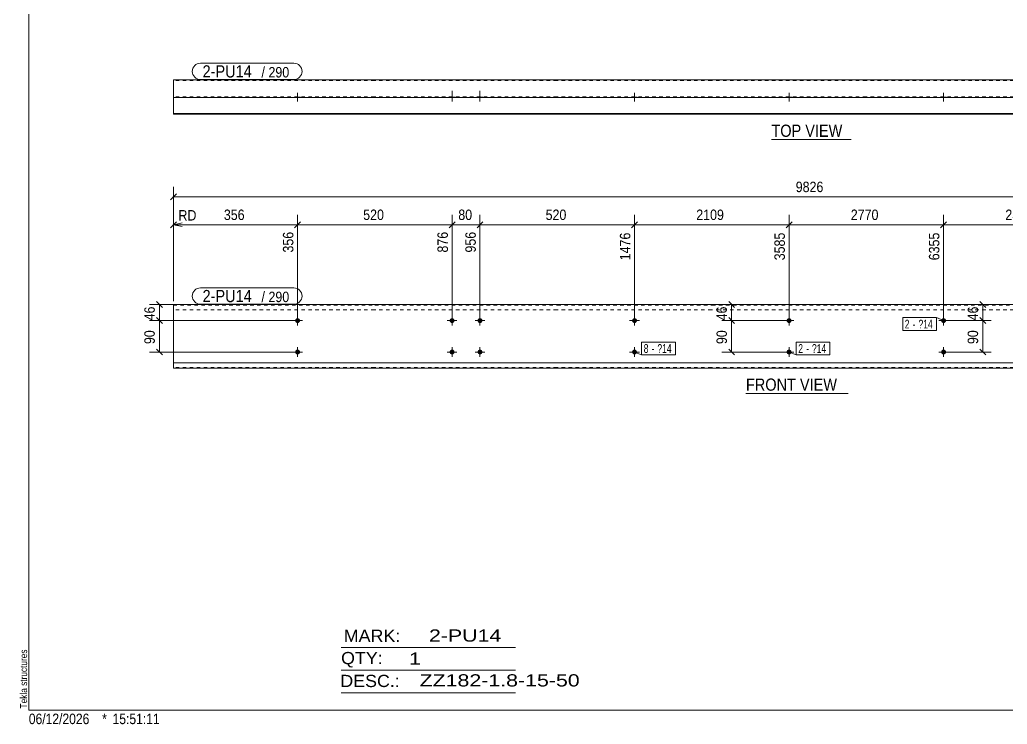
# Model space of a CAD drawing. Header units: millimetres. Extents: x 2 to 579, y 1 to 405.
# Drawn here: x 2.4 to 285.5, y 1 to 203 of the extents above; entities that cross this region are included whole.
import ezdxf

# ---------------------------------------------------------------- set-up
doc = ezdxf.new("R2010")
doc.units = ezdxf.units.MM
doc.linetypes.add('XKITLINE00', pattern=[0])
doc.linetypes.add('XKITLINE01', pattern=[4, 1, -1, 1, -1])
for name, color, linetype, lineweight in [('Bolt', 3, 'Continuous', 0), ('BoltMark', 7, 'Continuous', 0), ('Dimensions', 7, 'Continuous', 0), ('DrawingSheet', 5, 'Continuous', 0), ('OtherObjectType', 7, 'Continuous', 0), ('Part', 2, 'Continuous', 0), ('PartMark', 7, 'Continuous', 0)]:
    doc.layers.add(name, color=color, linetype=linetype, lineweight=lineweight)
doc.styles.add('ARIAL', font='ARIAL.TTF')
doc.styles.add('ARIAL_NARROW', font='ARIALN.TTF')

# ---------------------------------------------------------------- blocks, each defined once
blk = doc.blocks.new('*A1')
at = {"layer": 'Bolt'}
for points in [[(223.61, 116.67), (223.61, 116.63), (223.6, 116.6), (223.6, 116.56), (223.59, 116.53), (223.58, 116.5), (223.57, 116.46), (223.56, 116.43), (223.54, 116.4), (223.53, 116.37), (223.51, 116.34), (223.49, 116.31), (223.47, 116.28), (223.45, 116.26), (223.43, 116.23), (223.4, 116.2), (223.38, 116.18), (223.35, 116.16), (223.33, 116.14), (223.3, 116.12), (223.27, 116.1), (223.24, 116.08), (223.21, 116.07), (223.18, 116.05), (223.14, 116.04), (223.11, 116.03), (223.08, 116.02), (223.05, 116.01), (223.01, 116.01), (222.98, 116), (222.94, 116), (222.91, 116), (222.87, 116), (222.84, 116), (222.81, 116.01), (222.77, 116.01), (222.74, 116.02), (222.71, 116.03), (222.67, 116.04), (222.64, 116.05), (222.61, 116.07), (222.58, 116.08), (222.55, 116.1), (222.52, 116.12), (222.49, 116.14), (222.47, 116.16), (222.44, 116.18), (222.41, 116.2), (222.39, 116.23), (222.37, 116.26), (222.35, 116.28), (222.33, 116.31), (222.31, 116.34), (222.29, 116.37), (222.28, 116.4), (222.26, 116.43), (222.25, 116.46), (222.24, 116.5), (222.23, 116.53), (222.22, 116.56), (222.22, 116.6), (222.21, 116.63), (222.21, 116.67), (222.21, 116.7), (222.21, 116.73), (222.21, 116.77), (222.22, 116.8), (222.22, 116.84), (222.23, 116.87), (222.24, 116.9), (222.25, 116.94), (222.26, 116.97), (222.28, 117), (222.29, 117.03), (222.31, 117.06), (222.33, 117.09), (222.35, 117.12), (222.37, 117.14), (222.39, 117.17), (222.41, 117.19), (222.44, 117.22), (222.47, 117.24), (222.49, 117.26), (222.52, 117.28), (222.55, 117.3), (222.58, 117.32), (222.61, 117.33), (222.64, 117.35), (222.67, 117.36), (222.71, 117.37), (222.74, 117.38), (222.77, 117.39), (222.81, 117.39), (222.84, 117.4), (222.87, 117.4), (222.91, 117.4), (222.94, 117.4), (222.98, 117.4), (223.01, 117.39), (223.05, 117.39), (223.08, 117.38), (223.11, 117.37), (223.14, 117.36), (223.18, 117.35), (223.21, 117.33), (223.24, 117.32), (223.27, 117.3), (223.3, 117.28), (223.33, 117.26), (223.35, 117.24), (223.38, 117.22), (223.4, 117.19), (223.43, 117.17), (223.45, 117.14), (223.47, 117.12), (223.49, 117.09), (223.51, 117.06), (223.53, 117.03), (223.54, 117), (223.56, 116.97), (223.57, 116.94), (223.58, 116.9), (223.59, 116.87), (223.6, 116.84), (223.6, 116.8), (223.61, 116.77), (223.61, 116.73), (223.61, 116.7)], [(223.61, 107.67), (223.61, 107.63), (223.6, 107.6), (223.6, 107.56), (223.59, 107.53), (223.58, 107.5), (223.57, 107.46), (223.56, 107.43), (223.54, 107.4), (223.53, 107.37), (223.51, 107.34), (223.49, 107.31), (223.47, 107.28), (223.45, 107.26), (223.43, 107.23), (223.4, 107.2), (223.38, 107.18), (223.35, 107.16), (223.33, 107.14), (223.3, 107.12), (223.27, 107.1), (223.24, 107.08), (223.21, 107.07), (223.18, 107.05), (223.14, 107.04), (223.11, 107.03), (223.08, 107.02), (223.05, 107.01), (223.01, 107.01), (222.98, 107), (222.94, 107), (222.91, 107), (222.87, 107), (222.84, 107), (222.81, 107.01), (222.77, 107.01), (222.74, 107.02), (222.71, 107.03), (222.67, 107.04), (222.64, 107.05), (222.61, 107.07), (222.58, 107.08), (222.55, 107.1), (222.52, 107.12), (222.49, 107.14), (222.47, 107.16), (222.44, 107.18), (222.41, 107.2), (222.39, 107.23), (222.37, 107.26), (222.35, 107.28), (222.33, 107.31), (222.31, 107.34), (222.29, 107.37), (222.28, 107.4), (222.26, 107.43), (222.25, 107.46), (222.24, 107.5), (222.23, 107.53), (222.22, 107.56), (222.22, 107.6), (222.21, 107.63), (222.21, 107.67), (222.21, 107.7), (222.21, 107.73), (222.21, 107.77), (222.22, 107.8), (222.22, 107.84), (222.23, 107.87), (222.24, 107.9), (222.25, 107.94), (222.26, 107.97), (222.28, 108), (222.29, 108.03), (222.31, 108.06), (222.33, 108.09), (222.35, 108.12), (222.37, 108.14), (222.39, 108.17), (222.41, 108.19), (222.44, 108.22), (222.47, 108.24), (222.49, 108.26), (222.52, 108.28), (222.55, 108.3), (222.58, 108.32), (222.61, 108.33), (222.64, 108.35), (222.67, 108.36), (222.71, 108.37), (222.74, 108.38), (222.77, 108.39), (222.81, 108.39), (222.84, 108.4), (222.87, 108.4), (222.91, 108.4), (222.94, 108.4), (222.98, 108.4), (223.01, 108.39), (223.05, 108.39), (223.08, 108.38), (223.11, 108.37), (223.14, 108.36), (223.18, 108.35), (223.21, 108.33), (223.24, 108.32), (223.27, 108.3), (223.3, 108.28), (223.33, 108.26), (223.35, 108.24), (223.38, 108.22), (223.4, 108.19), (223.43, 108.17), (223.45, 108.14), (223.47, 108.12), (223.49, 108.09), (223.51, 108.06), (223.53, 108.03), (223.54, 108), (223.56, 107.97), (223.57, 107.94), (223.58, 107.9), (223.59, 107.87), (223.6, 107.84), (223.6, 107.8), (223.61, 107.77), (223.61, 107.73), (223.61, 107.7)]]:
    blk.add_hatch(color=3, dxfattribs=at).paths.add_polyline_path(points, flags=17)
at = {"layer": 'Bolt', "color": 3, "linetype": 'XKITLINE00', "lineweight": 0}
for p, q in [((221.51, 116.7), (224.31, 116.7)), ((222.91, 118.1), (222.91, 115.3)), ((221.51, 107.7), (224.31, 107.7)), ((222.91, 109.1), (222.91, 106.3))]:
    blk.add_line(p, q, dxfattribs=at)
blk = doc.blocks.new('*A2')
at = {"layer": 'Bolt'}
for points in [[(267.9, 116.67), (267.9, 116.63), (267.9, 116.6), (267.89, 116.56), (267.88, 116.53), (267.87, 116.5), (267.86, 116.46), (267.85, 116.43), (267.84, 116.4), (267.82, 116.37), (267.8, 116.34), (267.79, 116.31), (267.77, 116.28), (267.74, 116.26), (267.72, 116.23), (267.7, 116.2), (267.67, 116.18), (267.65, 116.16), (267.62, 116.14), (267.59, 116.12), (267.56, 116.1), (267.53, 116.08), (267.5, 116.07), (267.47, 116.05), (267.44, 116.04), (267.41, 116.03), (267.37, 116.02), (267.34, 116.01), (267.31, 116.01), (267.27, 116), (267.24, 116), (267.2, 116), (267.17, 116), (267.13, 116), (267.1, 116.01), (267.07, 116.01), (267.03, 116.02), (267, 116.03), (266.97, 116.04), (266.94, 116.05), (266.9, 116.07), (266.87, 116.08), (266.84, 116.1), (266.81, 116.12), (266.79, 116.14), (266.76, 116.16), (266.73, 116.18), (266.71, 116.2), (266.68, 116.23), (266.66, 116.26), (266.64, 116.28), (266.62, 116.31), (266.6, 116.34), (266.59, 116.37), (266.57, 116.4), (266.56, 116.43), (266.54, 116.46), (266.53, 116.5), (266.52, 116.53), (266.52, 116.56), (266.51, 116.6), (266.51, 116.63), (266.5, 116.67), (266.5, 116.7), (266.5, 116.73), (266.51, 116.77), (266.51, 116.8), (266.52, 116.84), (266.52, 116.87), (266.53, 116.9), (266.54, 116.94), (266.56, 116.97), (266.57, 117), (266.59, 117.03), (266.6, 117.06), (266.62, 117.09), (266.64, 117.12), (266.66, 117.14), (266.68, 117.17), (266.71, 117.19), (266.73, 117.22), (266.76, 117.24), (266.79, 117.26), (266.81, 117.28), (266.84, 117.3), (266.87, 117.32), (266.9, 117.33), (266.94, 117.35), (266.97, 117.36), (267, 117.37), (267.03, 117.38), (267.07, 117.39), (267.1, 117.39), (267.13, 117.4), (267.17, 117.4), (267.2, 117.4), (267.24, 117.4), (267.27, 117.4), (267.31, 117.39), (267.34, 117.39), (267.37, 117.38), (267.41, 117.37), (267.44, 117.36), (267.47, 117.35), (267.5, 117.33), (267.53, 117.32), (267.56, 117.3), (267.59, 117.28), (267.62, 117.26), (267.65, 117.24), (267.67, 117.22), (267.7, 117.19), (267.72, 117.17), (267.74, 117.14), (267.77, 117.12), (267.79, 117.09), (267.8, 117.06), (267.82, 117.03), (267.84, 117), (267.85, 116.97), (267.86, 116.94), (267.87, 116.9), (267.88, 116.87), (267.89, 116.84), (267.9, 116.8), (267.9, 116.77), (267.9, 116.73), (267.9, 116.7)], [(267.9, 107.67), (267.9, 107.63), (267.9, 107.6), (267.89, 107.56), (267.88, 107.53), (267.87, 107.5), (267.86, 107.46), (267.85, 107.43), (267.84, 107.4), (267.82, 107.37), (267.8, 107.34), (267.79, 107.31), (267.77, 107.28), (267.74, 107.26), (267.72, 107.23), (267.7, 107.2), (267.67, 107.18), (267.65, 107.16), (267.62, 107.14), (267.59, 107.12), (267.56, 107.1), (267.53, 107.08), (267.5, 107.07), (267.47, 107.05), (267.44, 107.04), (267.41, 107.03), (267.37, 107.02), (267.34, 107.01), (267.31, 107.01), (267.27, 107), (267.24, 107), (267.2, 107), (267.17, 107), (267.13, 107), (267.1, 107.01), (267.07, 107.01), (267.03, 107.02), (267, 107.03), (266.97, 107.04), (266.94, 107.05), (266.9, 107.07), (266.87, 107.08), (266.84, 107.1), (266.81, 107.12), (266.79, 107.14), (266.76, 107.16), (266.73, 107.18), (266.71, 107.2), (266.68, 107.23), (266.66, 107.26), (266.64, 107.28), (266.62, 107.31), (266.6, 107.34), (266.59, 107.37), (266.57, 107.4), (266.56, 107.43), (266.54, 107.46), (266.53, 107.5), (266.52, 107.53), (266.52, 107.56), (266.51, 107.6), (266.51, 107.63), (266.5, 107.67), (266.5, 107.7), (266.5, 107.73), (266.51, 107.77), (266.51, 107.8), (266.52, 107.84), (266.52, 107.87), (266.53, 107.9), (266.54, 107.94), (266.56, 107.97), (266.57, 108), (266.59, 108.03), (266.6, 108.06), (266.62, 108.09), (266.64, 108.12), (266.66, 108.14), (266.68, 108.17), (266.71, 108.19), (266.73, 108.22), (266.76, 108.24), (266.79, 108.26), (266.81, 108.28), (266.84, 108.3), (266.87, 108.32), (266.9, 108.33), (266.94, 108.35), (266.97, 108.36), (267, 108.37), (267.03, 108.38), (267.07, 108.39), (267.1, 108.39), (267.13, 108.4), (267.17, 108.4), (267.2, 108.4), (267.24, 108.4), (267.27, 108.4), (267.31, 108.39), (267.34, 108.39), (267.37, 108.38), (267.41, 108.37), (267.44, 108.36), (267.47, 108.35), (267.5, 108.33), (267.53, 108.32), (267.56, 108.3), (267.59, 108.28), (267.62, 108.26), (267.65, 108.24), (267.67, 108.22), (267.7, 108.19), (267.72, 108.17), (267.74, 108.14), (267.77, 108.12), (267.79, 108.09), (267.8, 108.06), (267.82, 108.03), (267.84, 108), (267.85, 107.97), (267.86, 107.94), (267.87, 107.9), (267.88, 107.87), (267.89, 107.84), (267.9, 107.8), (267.9, 107.77), (267.9, 107.73), (267.9, 107.7)]]:
    blk.add_hatch(color=3, dxfattribs=at).paths.add_polyline_path(points, flags=17)
at = {"layer": 'Bolt', "color": 3, "linetype": 'XKITLINE00', "lineweight": 0}
for p, q in [((265.8, 116.7), (268.6, 116.7)), ((267.2, 118.1), (267.2, 115.3)), ((265.8, 107.7), (268.6, 107.7)), ((267.2, 109.1), (267.2, 106.3))]:
    blk.add_line(p, q, dxfattribs=at)
blk = doc.blocks.new('*A3')
at = {"layer": 'Bolt'}
for points in [[(127.02, 116.67), (127.02, 116.63), (127.01, 116.6), (127.01, 116.56), (127, 116.53), (126.99, 116.5), (126.98, 116.46), (126.97, 116.43), (126.95, 116.4), (126.94, 116.37), (126.92, 116.34), (126.9, 116.31), (126.88, 116.28), (126.86, 116.26), (126.84, 116.23), (126.82, 116.2), (126.79, 116.18), (126.77, 116.16), (126.74, 116.14), (126.71, 116.12), (126.68, 116.1), (126.65, 116.08), (126.62, 116.07), (126.59, 116.05), (126.56, 116.04), (126.52, 116.03), (126.49, 116.02), (126.46, 116.01), (126.42, 116.01), (126.39, 116), (126.36, 116), (126.32, 116), (126.29, 116), (126.25, 116), (126.22, 116.01), (126.18, 116.01), (126.15, 116.02), (126.12, 116.03), (126.09, 116.04), (126.05, 116.05), (126.02, 116.07), (125.99, 116.08), (125.96, 116.1), (125.93, 116.12), (125.9, 116.14), (125.88, 116.16), (125.85, 116.18), (125.83, 116.2), (125.8, 116.23), (125.78, 116.26), (125.76, 116.28), (125.74, 116.31), (125.72, 116.34), (125.7, 116.37), (125.69, 116.4), (125.67, 116.43), (125.66, 116.46), (125.65, 116.5), (125.64, 116.53), (125.63, 116.56), (125.63, 116.6), (125.62, 116.63), (125.62, 116.67), (125.62, 116.7), (125.62, 116.73), (125.62, 116.77), (125.63, 116.8), (125.63, 116.84), (125.64, 116.87), (125.65, 116.9), (125.66, 116.94), (125.67, 116.97), (125.69, 117), (125.7, 117.03), (125.72, 117.06), (125.74, 117.09), (125.76, 117.12), (125.78, 117.14), (125.8, 117.17), (125.83, 117.19), (125.85, 117.22), (125.88, 117.24), (125.9, 117.26), (125.93, 117.28), (125.96, 117.3), (125.99, 117.32), (126.02, 117.33), (126.05, 117.35), (126.09, 117.36), (126.12, 117.37), (126.15, 117.38), (126.18, 117.39), (126.22, 117.39), (126.25, 117.4), (126.29, 117.4), (126.32, 117.4), (126.36, 117.4), (126.39, 117.4), (126.42, 117.39), (126.46, 117.39), (126.49, 117.38), (126.52, 117.37), (126.56, 117.36), (126.59, 117.35), (126.62, 117.33), (126.65, 117.32), (126.68, 117.3), (126.71, 117.28), (126.74, 117.26), (126.77, 117.24), (126.79, 117.22), (126.82, 117.19), (126.84, 117.17), (126.86, 117.14), (126.88, 117.12), (126.9, 117.09), (126.92, 117.06), (126.94, 117.03), (126.95, 117), (126.97, 116.97), (126.98, 116.94), (126.99, 116.9), (127, 116.87), (127.01, 116.84), (127.01, 116.8), (127.02, 116.77), (127.02, 116.73), (127.02, 116.7)], [(135.02, 116.67), (135.02, 116.63), (135.01, 116.6), (135.01, 116.56), (135, 116.53), (134.99, 116.5), (134.98, 116.46), (134.97, 116.43), (134.95, 116.4), (134.94, 116.37), (134.92, 116.34), (134.9, 116.31), (134.88, 116.28), (134.86, 116.26), (134.84, 116.23), (134.82, 116.2), (134.79, 116.18), (134.77, 116.16), (134.74, 116.14), (134.71, 116.12), (134.68, 116.1), (134.65, 116.08), (134.62, 116.07), (134.59, 116.05), (134.56, 116.04), (134.52, 116.03), (134.49, 116.02), (134.46, 116.01), (134.42, 116.01), (134.39, 116), (134.36, 116), (134.32, 116), (134.29, 116), (134.25, 116), (134.22, 116.01), (134.18, 116.01), (134.15, 116.02), (134.12, 116.03), (134.09, 116.04), (134.05, 116.05), (134.02, 116.07), (133.99, 116.08), (133.96, 116.1), (133.93, 116.12), (133.9, 116.14), (133.88, 116.16), (133.85, 116.18), (133.83, 116.2), (133.8, 116.23), (133.78, 116.26), (133.76, 116.28), (133.74, 116.31), (133.72, 116.34), (133.7, 116.37), (133.69, 116.4), (133.67, 116.43), (133.66, 116.46), (133.65, 116.5), (133.64, 116.53), (133.63, 116.56), (133.63, 116.6), (133.62, 116.63), (133.62, 116.67), (133.62, 116.7), (133.62, 116.73), (133.62, 116.77), (133.63, 116.8), (133.63, 116.84), (133.64, 116.87), (133.65, 116.9), (133.66, 116.94), (133.67, 116.97), (133.69, 117), (133.7, 117.03), (133.72, 117.06), (133.74, 117.09), (133.76, 117.12), (133.78, 117.14), (133.8, 117.17), (133.83, 117.19), (133.85, 117.22), (133.88, 117.24), (133.9, 117.26), (133.93, 117.28), (133.96, 117.3), (133.99, 117.32), (134.02, 117.33), (134.05, 117.35), (134.09, 117.36), (134.12, 117.37), (134.15, 117.38), (134.18, 117.39), (134.22, 117.39), (134.25, 117.4), (134.29, 117.4), (134.32, 117.4), (134.36, 117.4), (134.39, 117.4), (134.42, 117.39), (134.46, 117.39), (134.49, 117.38), (134.52, 117.37), (134.56, 117.36), (134.59, 117.35), (134.62, 117.33), (134.65, 117.32), (134.68, 117.3), (134.71, 117.28), (134.74, 117.26), (134.77, 117.24), (134.79, 117.22), (134.82, 117.19), (134.84, 117.17), (134.86, 117.14), (134.88, 117.12), (134.9, 117.09), (134.92, 117.06), (134.94, 117.03), (134.95, 117), (134.97, 116.97), (134.98, 116.94), (134.99, 116.9), (135, 116.87), (135.01, 116.84), (135.01, 116.8), (135.02, 116.77), (135.02, 116.73), (135.02, 116.7)], [(127.02, 107.67), (127.02, 107.63), (127.01, 107.6), (127.01, 107.56), (127, 107.53), (126.99, 107.5), (126.98, 107.46), (126.97, 107.43), (126.95, 107.4), (126.94, 107.37), (126.92, 107.34), (126.9, 107.31), (126.88, 107.28), (126.86, 107.26), (126.84, 107.23), (126.82, 107.2), (126.79, 107.18), (126.77, 107.16), (126.74, 107.14), (126.71, 107.12), (126.68, 107.1), (126.65, 107.08), (126.62, 107.07), (126.59, 107.05), (126.56, 107.04), (126.52, 107.03), (126.49, 107.02), (126.46, 107.01), (126.42, 107.01), (126.39, 107), (126.36, 107), (126.32, 107), (126.29, 107), (126.25, 107), (126.22, 107.01), (126.18, 107.01), (126.15, 107.02), (126.12, 107.03), (126.09, 107.04), (126.05, 107.05), (126.02, 107.07), (125.99, 107.08), (125.96, 107.1), (125.93, 107.12), (125.9, 107.14), (125.88, 107.16), (125.85, 107.18), (125.83, 107.2), (125.8, 107.23), (125.78, 107.26), (125.76, 107.28), (125.74, 107.31), (125.72, 107.34), (125.7, 107.37), (125.69, 107.4), (125.67, 107.43), (125.66, 107.46), (125.65, 107.5), (125.64, 107.53), (125.63, 107.56), (125.63, 107.6), (125.62, 107.63), (125.62, 107.67), (125.62, 107.7), (125.62, 107.73), (125.62, 107.77), (125.63, 107.8), (125.63, 107.84), (125.64, 107.87), (125.65, 107.9), (125.66, 107.94), (125.67, 107.97), (125.69, 108), (125.7, 108.03), (125.72, 108.06), (125.74, 108.09), (125.76, 108.12), (125.78, 108.14), (125.8, 108.17), (125.83, 108.19), (125.85, 108.22), (125.88, 108.24), (125.9, 108.26), (125.93, 108.28), (125.96, 108.3), (125.99, 108.32), (126.02, 108.33), (126.05, 108.35), (126.09, 108.36), (126.12, 108.37), (126.15, 108.38), (126.18, 108.39), (126.22, 108.39), (126.25, 108.4), (126.29, 108.4), (126.32, 108.4), (126.36, 108.4), (126.39, 108.4), (126.42, 108.39), (126.46, 108.39), (126.49, 108.38), (126.52, 108.37), (126.56, 108.36), (126.59, 108.35), (126.62, 108.33), (126.65, 108.32), (126.68, 108.3), (126.71, 108.28), (126.74, 108.26), (126.77, 108.24), (126.79, 108.22), (126.82, 108.19), (126.84, 108.17), (126.86, 108.14), (126.88, 108.12), (126.9, 108.09), (126.92, 108.06), (126.94, 108.03), (126.95, 108), (126.97, 107.97), (126.98, 107.94), (126.99, 107.9), (127, 107.87), (127.01, 107.84), (127.01, 107.8), (127.02, 107.77), (127.02, 107.73), (127.02, 107.7)], [(135.02, 107.67), (135.02, 107.63), (135.01, 107.6), (135.01, 107.56), (135, 107.53), (134.99, 107.5), (134.98, 107.46), (134.97, 107.43), (134.95, 107.4), (134.94, 107.37), (134.92, 107.34), (134.9, 107.31), (134.88, 107.28), (134.86, 107.26), (134.84, 107.23), (134.82, 107.2), (134.79, 107.18), (134.77, 107.16), (134.74, 107.14), (134.71, 107.12), (134.68, 107.1), (134.65, 107.08), (134.62, 107.07), (134.59, 107.05), (134.56, 107.04), (134.52, 107.03), (134.49, 107.02), (134.46, 107.01), (134.42, 107.01), (134.39, 107), (134.36, 107), (134.32, 107), (134.29, 107), (134.25, 107), (134.22, 107.01), (134.18, 107.01), (134.15, 107.02), (134.12, 107.03), (134.09, 107.04), (134.05, 107.05), (134.02, 107.07), (133.99, 107.08), (133.96, 107.1), (133.93, 107.12), (133.9, 107.14), (133.88, 107.16), (133.85, 107.18), (133.83, 107.2), (133.8, 107.23), (133.78, 107.26), (133.76, 107.28), (133.74, 107.31), (133.72, 107.34), (133.7, 107.37), (133.69, 107.4), (133.67, 107.43), (133.66, 107.46), (133.65, 107.5), (133.64, 107.53), (133.63, 107.56), (133.63, 107.6), (133.62, 107.63), (133.62, 107.67), (133.62, 107.7), (133.62, 107.73), (133.62, 107.77), (133.63, 107.8), (133.63, 107.84), (133.64, 107.87), (133.65, 107.9), (133.66, 107.94), (133.67, 107.97), (133.69, 108), (133.7, 108.03), (133.72, 108.06), (133.74, 108.09), (133.76, 108.12), (133.78, 108.14), (133.8, 108.17), (133.83, 108.19), (133.85, 108.22), (133.88, 108.24), (133.9, 108.26), (133.93, 108.28), (133.96, 108.3), (133.99, 108.32), (134.02, 108.33), (134.05, 108.35), (134.09, 108.36), (134.12, 108.37), (134.15, 108.38), (134.18, 108.39), (134.22, 108.39), (134.25, 108.4), (134.29, 108.4), (134.32, 108.4), (134.36, 108.4), (134.39, 108.4), (134.42, 108.39), (134.46, 108.39), (134.49, 108.38), (134.52, 108.37), (134.56, 108.36), (134.59, 108.35), (134.62, 108.33), (134.65, 108.32), (134.68, 108.3), (134.71, 108.28), (134.74, 108.26), (134.77, 108.24), (134.79, 108.22), (134.82, 108.19), (134.84, 108.17), (134.86, 108.14), (134.88, 108.12), (134.9, 108.09), (134.92, 108.06), (134.94, 108.03), (134.95, 108), (134.97, 107.97), (134.98, 107.94), (134.99, 107.9), (135, 107.87), (135.01, 107.84), (135.01, 107.8), (135.02, 107.77), (135.02, 107.73), (135.02, 107.7)]]:
    blk.add_hatch(color=3, dxfattribs=at).paths.add_polyline_path(points, flags=17)
at = {"layer": 'Bolt', "color": 3, "linetype": 'XKITLINE00', "lineweight": 0}
for p, q in [((124.92, 116.7), (127.72, 116.7)), ((126.32, 118.1), (126.32, 115.3)), ((132.92, 116.7), (135.72, 116.7)), ((134.32, 118.1), (134.32, 115.3)), ((124.92, 107.7), (127.72, 107.7)), ((126.32, 109.1), (126.32, 106.3)), ((132.92, 107.7), (135.72, 107.7)), ((134.32, 109.1), (134.32, 106.3))]:
    blk.add_line(p, q, dxfattribs=at)
blk = doc.blocks.new('*A5')
at = {"layer": 'Bolt'}
for points in [[(82.73, 116.67), (82.72, 116.63), (82.72, 116.6), (82.71, 116.56), (82.71, 116.53), (82.7, 116.5), (82.69, 116.46), (82.67, 116.43), (82.66, 116.4), (82.64, 116.37), (82.63, 116.34), (82.61, 116.31), (82.59, 116.28), (82.57, 116.26), (82.55, 116.23), (82.52, 116.2), (82.5, 116.18), (82.47, 116.16), (82.44, 116.14), (82.42, 116.12), (82.39, 116.1), (82.36, 116.08), (82.33, 116.07), (82.3, 116.05), (82.26, 116.04), (82.23, 116.03), (82.2, 116.02), (82.16, 116.01), (82.13, 116.01), (82.1, 116), (82.06, 116), (82.03, 116), (81.99, 116), (81.96, 116), (81.92, 116.01), (81.89, 116.01), (81.86, 116.02), (81.82, 116.03), (81.79, 116.04), (81.76, 116.05), (81.73, 116.07), (81.7, 116.08), (81.67, 116.1), (81.64, 116.12), (81.61, 116.14), (81.58, 116.16), (81.56, 116.18), (81.53, 116.2), (81.51, 116.23), (81.49, 116.26), (81.47, 116.28), (81.45, 116.31), (81.43, 116.34), (81.41, 116.37), (81.39, 116.4), (81.38, 116.43), (81.37, 116.46), (81.36, 116.5), (81.35, 116.53), (81.34, 116.56), (81.33, 116.6), (81.33, 116.63), (81.33, 116.67), (81.33, 116.7), (81.33, 116.73), (81.33, 116.77), (81.33, 116.8), (81.34, 116.84), (81.35, 116.87), (81.36, 116.9), (81.37, 116.94), (81.38, 116.97), (81.39, 117), (81.41, 117.03), (81.43, 117.06), (81.45, 117.09), (81.47, 117.12), (81.49, 117.14), (81.51, 117.17), (81.53, 117.19), (81.56, 117.22), (81.58, 117.24), (81.61, 117.26), (81.64, 117.28), (81.67, 117.3), (81.7, 117.32), (81.73, 117.33), (81.76, 117.35), (81.79, 117.36), (81.82, 117.37), (81.86, 117.38), (81.89, 117.39), (81.92, 117.39), (81.96, 117.4), (81.99, 117.4), (82.03, 117.4), (82.06, 117.4), (82.1, 117.4), (82.13, 117.39), (82.16, 117.39), (82.2, 117.38), (82.23, 117.37), (82.26, 117.36), (82.3, 117.35), (82.33, 117.33), (82.36, 117.32), (82.39, 117.3), (82.42, 117.28), (82.44, 117.26), (82.47, 117.24), (82.5, 117.22), (82.52, 117.19), (82.55, 117.17), (82.57, 117.14), (82.59, 117.12), (82.61, 117.09), (82.63, 117.06), (82.64, 117.03), (82.66, 117), (82.67, 116.97), (82.69, 116.94), (82.7, 116.9), (82.71, 116.87), (82.71, 116.84), (82.72, 116.8), (82.72, 116.77), (82.73, 116.73), (82.73, 116.7)], [(179.31, 116.67), (179.31, 116.63), (179.31, 116.6), (179.3, 116.56), (179.29, 116.53), (179.29, 116.5), (179.27, 116.46), (179.26, 116.43), (179.25, 116.4), (179.23, 116.37), (179.22, 116.34), (179.2, 116.31), (179.18, 116.28), (179.16, 116.26), (179.13, 116.23), (179.11, 116.2), (179.09, 116.18), (179.06, 116.16), (179.03, 116.14), (179, 116.12), (178.98, 116.1), (178.95, 116.08), (178.91, 116.07), (178.88, 116.05), (178.85, 116.04), (178.82, 116.03), (178.79, 116.02), (178.75, 116.01), (178.72, 116.01), (178.68, 116), (178.65, 116), (178.62, 116), (178.58, 116), (178.55, 116), (178.51, 116.01), (178.48, 116.01), (178.45, 116.02), (178.41, 116.03), (178.38, 116.04), (178.35, 116.05), (178.32, 116.07), (178.29, 116.08), (178.26, 116.1), (178.23, 116.12), (178.2, 116.14), (178.17, 116.16), (178.15, 116.18), (178.12, 116.2), (178.1, 116.23), (178.07, 116.26), (178.05, 116.28), (178.03, 116.31), (178.01, 116.34), (178, 116.37), (177.98, 116.4), (177.97, 116.43), (177.96, 116.46), (177.95, 116.5), (177.94, 116.53), (177.93, 116.56), (177.92, 116.6), (177.92, 116.63), (177.92, 116.67), (177.92, 116.7), (177.92, 116.73), (177.92, 116.77), (177.92, 116.8), (177.93, 116.84), (177.94, 116.87), (177.95, 116.9), (177.96, 116.94), (177.97, 116.97), (177.98, 117), (178, 117.03), (178.01, 117.06), (178.03, 117.09), (178.05, 117.12), (178.07, 117.14), (178.1, 117.17), (178.12, 117.19), (178.15, 117.22), (178.17, 117.24), (178.2, 117.26), (178.23, 117.28), (178.26, 117.3), (178.29, 117.32), (178.32, 117.33), (178.35, 117.35), (178.38, 117.36), (178.41, 117.37), (178.45, 117.38), (178.48, 117.39), (178.51, 117.39), (178.55, 117.4), (178.58, 117.4), (178.62, 117.4), (178.65, 117.4), (178.68, 117.4), (178.72, 117.39), (178.75, 117.39), (178.79, 117.38), (178.82, 117.37), (178.85, 117.36), (178.88, 117.35), (178.91, 117.33), (178.95, 117.32), (178.98, 117.3), (179, 117.28), (179.03, 117.26), (179.06, 117.24), (179.09, 117.22), (179.11, 117.19), (179.13, 117.17), (179.16, 117.14), (179.18, 117.12), (179.2, 117.09), (179.22, 117.06), (179.23, 117.03), (179.25, 117), (179.26, 116.97), (179.27, 116.94), (179.29, 116.9), (179.29, 116.87), (179.3, 116.84), (179.31, 116.8), (179.31, 116.77), (179.31, 116.73), (179.32, 116.7)], [(82.73, 107.67), (82.72, 107.63), (82.72, 107.6), (82.71, 107.56), (82.71, 107.53), (82.7, 107.5), (82.69, 107.46), (82.67, 107.43), (82.66, 107.4), (82.64, 107.37), (82.63, 107.34), (82.61, 107.31), (82.59, 107.28), (82.57, 107.26), (82.55, 107.23), (82.52, 107.2), (82.5, 107.18), (82.47, 107.16), (82.44, 107.14), (82.42, 107.12), (82.39, 107.1), (82.36, 107.08), (82.33, 107.07), (82.3, 107.05), (82.26, 107.04), (82.23, 107.03), (82.2, 107.02), (82.16, 107.01), (82.13, 107.01), (82.1, 107), (82.06, 107), (82.03, 107), (81.99, 107), (81.96, 107), (81.92, 107.01), (81.89, 107.01), (81.86, 107.02), (81.82, 107.03), (81.79, 107.04), (81.76, 107.05), (81.73, 107.07), (81.7, 107.08), (81.67, 107.1), (81.64, 107.12), (81.61, 107.14), (81.58, 107.16), (81.56, 107.18), (81.53, 107.2), (81.51, 107.23), (81.49, 107.26), (81.47, 107.28), (81.45, 107.31), (81.43, 107.34), (81.41, 107.37), (81.39, 107.4), (81.38, 107.43), (81.37, 107.46), (81.36, 107.5), (81.35, 107.53), (81.34, 107.56), (81.33, 107.6), (81.33, 107.63), (81.33, 107.67), (81.33, 107.7), (81.33, 107.73), (81.33, 107.77), (81.33, 107.8), (81.34, 107.84), (81.35, 107.87), (81.36, 107.9), (81.37, 107.94), (81.38, 107.97), (81.39, 108), (81.41, 108.03), (81.43, 108.06), (81.45, 108.09), (81.47, 108.12), (81.49, 108.14), (81.51, 108.17), (81.53, 108.19), (81.56, 108.22), (81.58, 108.24), (81.61, 108.26), (81.64, 108.28), (81.67, 108.3), (81.7, 108.32), (81.73, 108.33), (81.76, 108.35), (81.79, 108.36), (81.82, 108.37), (81.86, 108.38), (81.89, 108.39), (81.92, 108.39), (81.96, 108.4), (81.99, 108.4), (82.03, 108.4), (82.06, 108.4), (82.1, 108.4), (82.13, 108.39), (82.16, 108.39), (82.2, 108.38), (82.23, 108.37), (82.26, 108.36), (82.3, 108.35), (82.33, 108.33), (82.36, 108.32), (82.39, 108.3), (82.42, 108.28), (82.44, 108.26), (82.47, 108.24), (82.5, 108.22), (82.52, 108.19), (82.55, 108.17), (82.57, 108.14), (82.59, 108.12), (82.61, 108.09), (82.63, 108.06), (82.64, 108.03), (82.66, 108), (82.67, 107.97), (82.69, 107.94), (82.7, 107.9), (82.71, 107.87), (82.71, 107.84), (82.72, 107.8), (82.72, 107.77), (82.73, 107.73), (82.73, 107.7)], [(179.31, 107.67), (179.31, 107.63), (179.31, 107.6), (179.3, 107.56), (179.29, 107.53), (179.29, 107.5), (179.27, 107.46), (179.26, 107.43), (179.25, 107.4), (179.23, 107.37), (179.22, 107.34), (179.2, 107.31), (179.18, 107.28), (179.16, 107.26), (179.13, 107.23), (179.11, 107.2), (179.09, 107.18), (179.06, 107.16), (179.03, 107.14), (179, 107.12), (178.98, 107.1), (178.95, 107.08), (178.91, 107.07), (178.88, 107.05), (178.85, 107.04), (178.82, 107.03), (178.79, 107.02), (178.75, 107.01), (178.72, 107.01), (178.68, 107), (178.65, 107), (178.62, 107), (178.58, 107), (178.55, 107), (178.51, 107.01), (178.48, 107.01), (178.45, 107.02), (178.41, 107.03), (178.38, 107.04), (178.35, 107.05), (178.32, 107.07), (178.29, 107.08), (178.26, 107.1), (178.23, 107.12), (178.2, 107.14), (178.17, 107.16), (178.15, 107.18), (178.12, 107.2), (178.1, 107.23), (178.07, 107.26), (178.05, 107.28), (178.03, 107.31), (178.01, 107.34), (178, 107.37), (177.98, 107.4), (177.97, 107.43), (177.96, 107.46), (177.95, 107.5), (177.94, 107.53), (177.93, 107.56), (177.92, 107.6), (177.92, 107.63), (177.92, 107.67), (177.92, 107.7), (177.92, 107.73), (177.92, 107.77), (177.92, 107.8), (177.93, 107.84), (177.94, 107.87), (177.95, 107.9), (177.96, 107.94), (177.97, 107.97), (177.98, 108), (178, 108.03), (178.01, 108.06), (178.03, 108.09), (178.05, 108.12), (178.07, 108.14), (178.1, 108.17), (178.12, 108.19), (178.15, 108.22), (178.17, 108.24), (178.2, 108.26), (178.23, 108.28), (178.26, 108.3), (178.29, 108.32), (178.32, 108.33), (178.35, 108.35), (178.38, 108.36), (178.41, 108.37), (178.45, 108.38), (178.48, 108.39), (178.51, 108.39), (178.55, 108.4), (178.58, 108.4), (178.62, 108.4), (178.65, 108.4), (178.68, 108.4), (178.72, 108.39), (178.75, 108.39), (178.79, 108.38), (178.82, 108.37), (178.85, 108.36), (178.88, 108.35), (178.91, 108.33), (178.95, 108.32), (178.98, 108.3), (179, 108.28), (179.03, 108.26), (179.06, 108.24), (179.09, 108.22), (179.11, 108.19), (179.13, 108.17), (179.16, 108.14), (179.18, 108.12), (179.2, 108.09), (179.22, 108.06), (179.23, 108.03), (179.25, 108), (179.26, 107.97), (179.27, 107.94), (179.29, 107.9), (179.29, 107.87), (179.3, 107.84), (179.31, 107.8), (179.31, 107.77), (179.31, 107.73), (179.32, 107.7)]]:
    blk.add_hatch(color=3, dxfattribs=at).paths.add_polyline_path(points, flags=17)
at = {"layer": 'Bolt', "color": 3, "linetype": 'XKITLINE00', "lineweight": 0}
for p, q in [((80.63, 116.7), (83.43, 116.7)), ((82.03, 118.1), (82.03, 115.3)), ((177.22, 116.7), (180.02, 116.7)), ((178.62, 118.1), (178.62, 115.3)), ((80.63, 107.7), (83.43, 107.7)), ((82.03, 109.1), (82.03, 106.3)), ((177.22, 107.7), (180.02, 107.7)), ((178.62, 109.1), (178.62, 106.3))]:
    blk.add_line(p, q, dxfattribs=at)
blk = doc.blocks.new('*A7')
at = {"layer": 'Part', "color": 2, "linetype": 'XKITLINE00', "lineweight": 0}
for p, q in [((46.45, 121.3), (46.45, 103.1)), ((104.12, 121.3), (46.45, 121.3)), ((156.42, 121.3), (104.22, 121.3)), ((200.71, 121.3), (156.52, 121.3)), ((245.01, 121.3), (200.81, 121.3)), ((289.3, 121.3), (245.11, 121.3)), ((104.12, 104.6), (46.45, 104.6)), ((46.45, 103.1), (104.12, 103.1)), ((156.42, 104.6), (104.22, 104.6)), ((104.22, 103.1), (156.42, 103.1)), ((200.71, 104.6), (156.52, 104.6)), ((156.52, 103.1), (200.71, 103.1)), ((245.01, 104.6), (200.81, 104.6)), ((200.81, 103.1), (245.01, 103.1)), ((289.3, 104.6), (245.11, 104.6)), ((245.11, 103.1), (289.3, 103.1))]:
    blk.add_line(p, q, dxfattribs=at)
at = {"layer": 'Part', "color": 7, "linetype": 'XKITLINE01', "lineweight": 0}
for p, q in [((46.45, 121.12), (104.12, 121.12)), ((104.12, 119.8), (46.45, 119.8)), ((104.22, 121.12), (156.42, 121.12)), ((156.42, 119.8), (104.22, 119.8)), ((156.52, 121.12), (200.71, 121.12)), ((200.71, 119.8), (156.52, 119.8)), ((200.81, 121.12), (245.01, 121.12)), ((245.01, 119.8), (200.81, 119.8)), ((245.11, 121.12), (289.3, 121.12)), ((289.3, 119.8), (245.11, 119.8)), ((104.12, 103.28), (46.45, 103.28)), ((156.42, 103.28), (104.22, 103.28)), ((200.71, 103.28), (156.52, 103.28)), ((245.01, 103.28), (200.81, 103.28)), ((289.3, 103.28), (245.11, 103.28))]:
    blk.add_line(p, q, dxfattribs=at)
blk = doc.blocks.new('*A8')
at = {"layer": 'Bolt'}
blk.add_hatch(color=3, dxfattribs=at).paths.add_polyline_path([(222.21, 180.72), (222.21, 180.9), (223.61, 180.9), (223.61, 180.72)], flags=17)
blk.add_hatch(color=3, dxfattribs=at).paths.add_polyline_path([(222.21, 180.72), (222.21, 180.9), (223.61, 180.9), (223.61, 180.72)], flags=17)
at = {"layer": 'Bolt', "color": 3, "linetype": 'XKITLINE00', "lineweight": 0}
for p, q in [((222.91, 179.56), (222.91, 182.06)), ((222.91, 179.56), (222.91, 182.06)), ((222.21, 180.72), (222.21, 180.9)), ((222.21, 180.72), (222.21, 180.9)), ((223.61, 180.72), (223.61, 180.9)), ((223.61, 180.72), (223.61, 180.9))]:
    blk.add_line(p, q, dxfattribs=at)
blk = doc.blocks.new('*A9')
at = {"layer": 'Bolt'}
blk.add_hatch(color=3, dxfattribs=at).paths.add_polyline_path([(266.5, 180.72), (266.5, 180.9), (267.9, 180.9), (267.9, 180.72)], flags=17)
blk.add_hatch(color=3, dxfattribs=at).paths.add_polyline_path([(266.5, 180.72), (266.5, 180.9), (267.9, 180.9), (267.9, 180.72)], flags=17)
at = {"layer": 'Bolt', "color": 3, "linetype": 'XKITLINE00', "lineweight": 0}
for p, q in [((267.2, 179.56), (267.2, 182.06)), ((267.2, 179.56), (267.2, 182.06)), ((266.5, 180.72), (266.5, 180.9)), ((266.5, 180.72), (266.5, 180.9)), ((267.9, 180.72), (267.9, 180.9)), ((267.9, 180.72), (267.9, 180.9))]:
    blk.add_line(p, q, dxfattribs=at)
blk = doc.blocks.new('*A10')
at = {"layer": 'Bolt'}
for points in [[(125.62, 180.72), (125.62, 180.9), (127.02, 180.9), (127.02, 180.72)], [(125.62, 180.72), (125.62, 180.9), (127.02, 180.9), (127.02, 180.72)], [(133.62, 180.72), (133.62, 180.9), (135.02, 180.9), (135.02, 180.72)], [(133.62, 180.72), (133.62, 180.9), (135.02, 180.9), (135.02, 180.72)]]:
    blk.add_hatch(color=3, dxfattribs=at).paths.add_polyline_path(points, flags=17)
at = {"layer": 'Bolt', "color": 3, "linetype": 'XKITLINE00', "lineweight": 0}
for p, q in [((126.32, 179.56), (126.32, 182.56)), ((126.32, 179.56), (126.32, 182.56)), ((134.32, 179.56), (134.32, 182.56)), ((134.32, 179.56), (134.32, 182.56)), ((125.62, 180.72), (125.62, 180.9)), ((125.62, 180.72), (125.62, 180.9)), ((127.02, 180.72), (127.02, 180.9)), ((127.02, 180.72), (127.02, 180.9)), ((133.62, 180.72), (133.62, 180.9)), ((133.62, 180.72), (133.62, 180.9)), ((135.02, 180.72), (135.02, 180.9)), ((135.02, 180.72), (135.02, 180.9))]:
    blk.add_line(p, q, dxfattribs=at)
blk = doc.blocks.new('*A12')
at = {"layer": 'Bolt'}
for points in [[(81.33, 180.72), (81.33, 180.9), (82.73, 180.9), (82.73, 180.72)], [(81.33, 180.72), (81.33, 180.9), (82.73, 180.9), (82.73, 180.72)], [(177.92, 180.72), (177.92, 180.9), (179.32, 180.9), (179.32, 180.72)], [(177.92, 180.72), (177.92, 180.9), (179.32, 180.9), (179.32, 180.72)]]:
    blk.add_hatch(color=3, dxfattribs=at).paths.add_polyline_path(points, flags=17)
at = {"layer": 'Bolt', "color": 3, "linetype": 'XKITLINE00', "lineweight": 0}
for p, q in [((82.03, 179.56), (82.03, 182.06)), ((82.03, 179.56), (82.03, 182.06)), ((178.62, 179.56), (178.62, 182.06)), ((178.62, 179.56), (178.62, 182.06)), ((81.33, 180.72), (81.33, 180.9)), ((81.33, 180.72), (81.33, 180.9)), ((82.73, 180.72), (82.73, 180.9)), ((82.73, 180.72), (82.73, 180.9)), ((177.92, 180.72), (177.92, 180.9)), ((177.92, 180.72), (177.92, 180.9)), ((179.32, 180.72), (179.32, 180.9)), ((179.32, 180.72), (179.32, 180.9))]:
    blk.add_line(p, q, dxfattribs=at)
blk = doc.blocks.new('*A14')
at = {"layer": 'Part', "color": 2, "linetype": 'XKITLINE00', "lineweight": 0}
for p, q in [((46.45, 185.72), (46.45, 175.9)), ((104.12, 185.72), (46.45, 185.72)), ((156.42, 185.72), (104.22, 185.72)), ((200.71, 185.72), (156.52, 185.72)), ((245.01, 185.72), (200.81, 185.72)), ((289.3, 185.72), (245.11, 185.72)), ((104.12, 180.72), (46.45, 180.72)), ((156.42, 180.72), (104.22, 180.72)), ((200.71, 180.72), (156.52, 180.72)), ((245.01, 180.72), (200.81, 180.72)), ((289.3, 180.72), (245.11, 180.72)), ((104.12, 176.08), (46.45, 176.08)), ((46.45, 175.9), (104.12, 175.9)), ((156.42, 176.08), (104.22, 176.08)), ((104.22, 175.9), (156.42, 175.9)), ((200.71, 176.08), (156.52, 176.08)), ((156.52, 175.9), (200.71, 175.9)), ((245.01, 176.08), (200.81, 176.08)), ((200.81, 175.9), (245.01, 175.9)), ((289.3, 176.08), (245.11, 176.08)), ((245.11, 175.9), (289.3, 175.9))]:
    blk.add_line(p, q, dxfattribs=at)
at = {"layer": 'Part', "color": 7, "linetype": 'XKITLINE01', "lineweight": 0}
for p, q in [((104.12, 185.54), (46.45, 185.54)), ((156.42, 185.54), (104.22, 185.54)), ((200.71, 185.54), (156.52, 185.54)), ((245.01, 185.54), (200.81, 185.54)), ((289.3, 185.54), (245.11, 185.54)), ((104.12, 180.9), (46.45, 180.9)), ((156.42, 180.9), (104.22, 180.9)), ((200.71, 180.9), (156.52, 180.9)), ((245.01, 180.9), (200.81, 180.9)), ((289.3, 180.9), (245.11, 180.9))]:
    blk.add_line(p, q, dxfattribs=at)
blk = doc.blocks.new('*A15')
at = {"layer": 'DrawingSheet', "color": 5, "linetype": 'XKITLINE00', "lineweight": 0}
for p, q in [((5, 405), (5, 5)), ((5, 5), (579, 5))]:
    blk.add_line(p, q, dxfattribs=at)
at = {"layer": 'DrawingSheet', "color": 5, "style": 'ARIAL', "width": 0.85}
blk.add_text('Tekla structures', height=2, rotation=90, dxfattribs=at).set_placement((4.5, 5.5))
blk = doc.blocks.new('*A19')
at = {"layer": 'OtherObjectType', "color": 6, "linetype": 'XKITLINE00', "lineweight": 0}
for p, q in [((94.5, 23), (144.5, 23)), ((94.5, 16.5), (144.5, 16.5)), ((94.5, 10), (144.5, 10))]:
    blk.add_line(p, q, dxfattribs=at)
at = {"layer": 'OtherObjectType', "color": 6, "style": 'ARIAL_NARROW'}
for s, width, p in [('MARK:', 1.275, (95.27, 24.58)), ('2-PU14', 1.525501, (119.69, 24.65)), ('QTY:', 1.275, (94.5, 18.19)), ('1', 1.525501, (113.99, 18.05)), ('DESC.:', 1.275, (94.29, 11.63)), ('ZZ182-1.8-15-50', 1.525501, (117, 11.79))]:
    blk.add_text(s, height=3.5, dxfattribs=dict(at, width=width)).set_placement(p)
blk = doc.blocks.new('*A22')
at = {"layer": 'OtherObjectType', "color": 7, "style": 'ARIAL_NARROW', "width": 1.008832}
for s, p in [('06/12/2026', (4.99, 1)), ('*', (26, 1)), ('15:51:11', (29, 1))]:
    blk.add_text(s, height=3, dxfattribs=at).set_placement(p)
blk = doc.blocks.new('*A23')
at = {"layer": 'Dimensions', "color": 7, "linetype": 'XKITLINE00', "lineweight": 0}
for p, q in [((221.91, 116.7), (203.6, 116.7)), ((205.6, 117.55), (207.3, 115.85)), ((206.45, 107.7), (206.45, 116.7)), ((221.91, 107.7), (203.6, 107.7)), ((205.6, 108.55), (207.3, 106.85))]:
    blk.add_line(p, q, dxfattribs=at)
at = {"layer": 'Dimensions', "color": 3}
for p in [(206.45, 116.7), (206.45, 107.7)]:
    blk.add_point(p, dxfattribs=at)
at = {"layer": 'Dimensions', "color": 3, "style": 'ARIAL', "width": 0.85}
blk.add_text('90', height=3, rotation=90.0002, dxfattribs=at).set_placement((205.1, 109.97))
blk = doc.blocks.new('*A24')
at = {"layer": 'Dimensions', "color": 7, "linetype": 'XKITLINE00', "lineweight": 0}
for p, q in [((205.6, 122.15), (207.3, 120.45)), ((221.91, 121.3), (203.6, 121.3)), ((206.45, 116.7), (206.45, 121.3)), ((221.91, 116.7), (203.6, 116.7)), ((205.6, 117.55), (207.3, 115.85))]:
    blk.add_line(p, q, dxfattribs=at)
at = {"layer": 'Dimensions', "color": 3}
for p in [(206.45, 121.3), (206.45, 116.7)]:
    blk.add_point(p, dxfattribs=at)
at = {"layer": 'Dimensions', "color": 3, "style": 'ARIAL', "width": 0.85}
blk.add_text('46', height=3, rotation=90.0002, dxfattribs=at).set_placement((205.1, 116.77))
blk = doc.blocks.new('*A27')
at = {"layer": 'Dimensions', "color": 7, "linetype": 'XKITLINE00', "lineweight": 0}
for p, q in [((268.2, 116.7), (280.85, 116.7)), ((277.6, 117.55), (279.3, 115.85)), ((278.45, 107.7), (278.45, 116.7)), ((268.2, 107.7), (280.85, 107.7)), ((277.6, 108.55), (279.3, 106.85))]:
    blk.add_line(p, q, dxfattribs=at)
at = {"layer": 'Dimensions', "color": 3}
for p in [(278.45, 116.7), (278.45, 107.7)]:
    blk.add_point(p, dxfattribs=at)
at = {"layer": 'Dimensions', "color": 3, "style": 'ARIAL', "width": 0.85}
blk.add_text('90', height=3, rotation=90.0002, dxfattribs=at).set_placement((277.1, 109.97))
blk = doc.blocks.new('*A28')
at = {"layer": 'Dimensions', "color": 7, "linetype": 'XKITLINE00', "lineweight": 0}
for p, q in [((277.6, 122.15), (279.3, 120.45)), ((268.2, 121.3), (280.85, 121.3)), ((278.45, 116.7), (278.45, 121.3)), ((268.2, 116.7), (280.85, 116.7)), ((277.6, 117.55), (279.3, 115.85))]:
    blk.add_line(p, q, dxfattribs=at)
at = {"layer": 'Dimensions', "color": 3}
for p in [(278.45, 121.3), (278.45, 116.7)]:
    blk.add_point(p, dxfattribs=at)
at = {"layer": 'Dimensions', "color": 3, "style": 'ARIAL', "width": 0.85}
blk.add_text('46', height=3, rotation=90.0002, dxfattribs=at).set_placement((277.1, 116.77))
blk = doc.blocks.new('*A29')
at = {"layer": 'Dimensions', "color": 7, "linetype": 'XKITLINE00', "lineweight": 0}
for p, q in [((81.03, 116.7), (39.6, 116.7)), ((41.6, 117.55), (43.3, 115.85)), ((42.45, 107.7), (42.45, 116.7)), ((81.03, 107.7), (39.6, 107.7)), ((41.6, 108.55), (43.3, 106.85))]:
    blk.add_line(p, q, dxfattribs=at)
at = {"layer": 'Dimensions', "color": 3}
for p in [(42.45, 116.7), (42.45, 107.7)]:
    blk.add_point(p, dxfattribs=at)
at = {"layer": 'Dimensions', "color": 3, "style": 'ARIAL', "width": 0.85}
blk.add_text('90', height=3, rotation=90.0002, dxfattribs=at).set_placement((41.1, 109.97))
blk = doc.blocks.new('*A30')
at = {"layer": 'Dimensions', "color": 7, "linetype": 'XKITLINE00', "lineweight": 0}
for p, q in [((41.6, 122.15), (43.3, 120.45)), ((81.03, 121.3), (39.6, 121.3)), ((42.45, 116.7), (42.45, 121.3)), ((81.03, 116.7), (39.6, 116.7)), ((41.6, 117.55), (43.3, 115.85))]:
    blk.add_line(p, q, dxfattribs=at)
at = {"layer": 'Dimensions', "color": 3}
for p in [(42.45, 121.3), (42.45, 116.7)]:
    blk.add_point(p, dxfattribs=at)
at = {"layer": 'Dimensions', "color": 3, "style": 'ARIAL', "width": 0.85}
blk.add_text('46', height=3, rotation=90.0002, dxfattribs=at).set_placement((41.1, 116.77))
blk = doc.blocks.new('*A31')
at = {"layer": 'Dimensions', "color": 7, "linetype": 'XKITLINE00', "lineweight": 0}
for p, q in [((47.3, 153.05), (45.6, 151.35)), ((46.45, 122.3), (46.45, 155.05)), ((46.45, 152.2), (412.08, 152.2))]:
    blk.add_line(p, q, dxfattribs=at)
at = {"layer": 'Dimensions', "color": 3}
blk.add_point((46.45, 152.2), dxfattribs=at)
at = {"layer": 'Dimensions', "color": 3, "style": 'ARIAL', "width": 0.85}
blk.add_text('9826', height=3, dxfattribs=at).set_placement((224.82, 153.55))
blk = doc.blocks.new('*A32')
at = {"layer": 'Dimensions', "color": 7, "linetype": 'XKITLINE00', "lineweight": 0}
for p, q in [((46.45, 122.3), (46.45, 148.7)), ((47.3, 145.05), (45.6, 143.35)), ((46.45, 122.3), (46.45, 147.05)), ((48.95, 144.7), (46.45, 144.2)), ((82.88, 145.05), (81.18, 143.35)), ((82.03, 117.7), (82.03, 147.05)), ((46.45, 144.2), (82.03, 144.2)), ((48.95, 143.7), (46.45, 144.2)), ((53.67, 144.2), (46.45, 144.2))]:
    blk.add_line(p, q, dxfattribs=at)
at = {"layer": 'Dimensions', "color": 3}
for p in [(46.45, 144.2), (82.03, 144.2)]:
    blk.add_point(p, dxfattribs=at)
at = {"layer": 'Dimensions', "color": 7}
blk.add_point((46.45, 144.2), dxfattribs=at)
at = {"layer": 'Dimensions', "color": 3, "style": 'ARIAL', "width": 0.85}
for s, p in [('RD', (47.89, 145.4)), ('356', (60.9, 145.55))]:
    blk.add_text(s, height=3, dxfattribs=at).set_placement(p)
blk.add_text('356', height=3, rotation=90.0002, dxfattribs=at).set_placement((80.83, 136.22))
blk = doc.blocks.new('*A33')
at = {"layer": 'Dimensions', "color": 7, "linetype": 'XKITLINE00', "lineweight": 0}
for p, q in [((82.88, 145.05), (81.18, 143.35)), ((82.03, 117.7), (82.03, 147.05)), ((127.17, 145.05), (125.47, 143.35)), ((126.32, 117.7), (126.32, 147.05)), ((82.03, 144.2), (126.32, 144.2))]:
    blk.add_line(p, q, dxfattribs=at)
at = {"layer": 'Dimensions', "color": 3}
for p in [(82.03, 144.2), (126.32, 144.2)]:
    blk.add_point(p, dxfattribs=at)
at = {"layer": 'Dimensions', "color": 3, "style": 'ARIAL', "width": 0.85}
blk.add_text('520', height=3, dxfattribs=at).set_placement((100.84, 145.55))
blk.add_text('876', height=3, rotation=90.0002, dxfattribs=at).set_placement((125.12, 136.22))
blk = doc.blocks.new('*A34')
at = {"layer": 'Dimensions', "color": 7, "linetype": 'XKITLINE00', "lineweight": 0}
for p, q in [((127.17, 145.05), (125.47, 143.35)), ((126.32, 117.7), (126.32, 147.05)), ((135.17, 145.05), (133.47, 143.35)), ((134.32, 117.7), (134.32, 147.05)), ((126.32, 144.2), (134.32, 144.2))]:
    blk.add_line(p, q, dxfattribs=at)
at = {"layer": 'Dimensions', "color": 3}
for p in [(126.32, 144.2), (134.32, 144.2)]:
    blk.add_point(p, dxfattribs=at)
at = {"layer": 'Dimensions', "color": 3, "style": 'ARIAL', "width": 0.85}
blk.add_text('80', height=3, dxfattribs=at).set_placement((128.1, 145.55))
blk.add_text('956', height=3, rotation=90.0002, dxfattribs=at).set_placement((133.12, 136.22))
blk = doc.blocks.new('*A35')
at = {"layer": 'Dimensions', "color": 7, "linetype": 'XKITLINE00', "lineweight": 0}
for p, q in [((135.17, 145.05), (133.47, 143.35)), ((134.32, 117.7), (134.32, 147.05)), ((179.46, 145.05), (177.77, 143.35)), ((178.62, 117.7), (178.62, 147.05)), ((134.32, 144.2), (178.62, 144.2))]:
    blk.add_line(p, q, dxfattribs=at)
at = {"layer": 'Dimensions', "color": 3}
for p in [(134.32, 144.2), (178.62, 144.2)]:
    blk.add_point(p, dxfattribs=at)
at = {"layer": 'Dimensions', "color": 3, "style": 'ARIAL', "width": 0.85}
blk.add_text('520', height=3, dxfattribs=at).set_placement((153.13, 145.55))
blk.add_text('1476', height=3, rotation=90.0002, dxfattribs=at).set_placement((177.42, 134))
blk = doc.blocks.new('*A36')
at = {"layer": 'Dimensions', "color": 7, "linetype": 'XKITLINE00', "lineweight": 0}
for p, q in [((179.46, 145.05), (177.77, 143.35)), ((178.62, 117.7), (178.62, 147.05)), ((223.76, 145.05), (222.06, 143.35)), ((222.91, 117.7), (222.91, 147.05)), ((178.62, 144.2), (222.91, 144.2))]:
    blk.add_line(p, q, dxfattribs=at)
at = {"layer": 'Dimensions', "color": 3}
for p in [(178.62, 144.2), (222.91, 144.2)]:
    blk.add_point(p, dxfattribs=at)
at = {"layer": 'Dimensions', "color": 3, "style": 'ARIAL', "width": 0.85}
blk.add_text('2109', height=3, dxfattribs=at).set_placement((196.31, 145.55))
blk.add_text('3585', height=3, rotation=90.0002, dxfattribs=at).set_placement((221.71, 134))
blk = doc.blocks.new('*A37')
at = {"layer": 'Dimensions', "color": 7, "linetype": 'XKITLINE00', "lineweight": 0}
for p, q in [((223.76, 145.05), (222.06, 143.35)), ((222.91, 117.7), (222.91, 147.05)), ((268.05, 145.05), (266.35, 143.35)), ((267.2, 117.7), (267.2, 147.05)), ((222.91, 144.2), (267.2, 144.2))]:
    blk.add_line(p, q, dxfattribs=at)
at = {"layer": 'Dimensions', "color": 3}
for p in [(222.91, 144.2), (267.2, 144.2)]:
    blk.add_point(p, dxfattribs=at)
at = {"layer": 'Dimensions', "color": 3, "style": 'ARIAL', "width": 0.85}
blk.add_text('2770', height=3, dxfattribs=at).set_placement((240.61, 145.55))
blk.add_text('6355', height=3, rotation=90.0002, dxfattribs=at).set_placement((266, 134))
blk = doc.blocks.new('*A38')
at = {"layer": 'Dimensions', "color": 7, "linetype": 'XKITLINE00', "lineweight": 0}
for p, q in [((268.05, 145.05), (266.35, 143.35)), ((267.2, 117.7), (267.2, 147.05)), ((312.35, 145.05), (310.65, 143.35)), ((311.5, 117.7), (311.5, 147.05)), ((267.2, 144.2), (311.5, 144.2))]:
    blk.add_line(p, q, dxfattribs=at)
at = {"layer": 'Dimensions', "color": 3}
for p in [(267.2, 144.2), (311.5, 144.2)]:
    blk.add_point(p, dxfattribs=at)
at = {"layer": 'Dimensions', "color": 3, "style": 'ARIAL', "width": 0.85}
blk.add_text('2310', height=3, dxfattribs=at).set_placement((284.9, 145.55))
blk.add_text('8666', height=3, rotation=90.0002, dxfattribs=at).set_placement((310.3, 134))
blk = doc.blocks.new('*A44')
at = {"layer": 'BoltMark', "color": 7, "linetype": 'XKITLINE00', "lineweight": 0}
for p, q in [((180.65, 110.55), (190.34, 110.55)), ((180.65, 106.85), (180.65, 110.55)), ((190.34, 106.85), (190.34, 110.55)), ((178.62, 107.7), (180.65, 106.85)), ((180.65, 106.85), (190.34, 106.85))]:
    blk.add_line(p, q, dxfattribs=at)
at = {"layer": 'BoltMark', "color": 3, "style": 'ARIAL_NARROW', "width": 0.85}
for s, p in [('8', (181.25, 107.45)), ('-', (183.52, 107.45)), ('?14', (185.18, 107.45))]:
    blk.add_text(s, height=2.5, dxfattribs=at).set_placement(p)
blk = doc.blocks.new('*A45')
at = {"layer": 'BoltMark', "color": 7, "linetype": 'XKITLINE00', "lineweight": 0}
for p, q in [((255.48, 117.55), (265.17, 117.55)), ((255.48, 113.85), (255.48, 117.55)), ((265.17, 113.85), (265.17, 117.55)), ((267.2, 116.7), (265.17, 117.55)), ((255.48, 113.85), (265.17, 113.85))]:
    blk.add_line(p, q, dxfattribs=at)
at = {"layer": 'BoltMark', "color": 3, "style": 'ARIAL_NARROW', "width": 0.85}
for s, p in [('2', (256.08, 114.45)), ('?14', (260.01, 114.45)), ('-', (258.35, 114.45))]:
    blk.add_text(s, height=2.5, dxfattribs=at).set_placement(p)
blk = doc.blocks.new('*A46')
at = {"layer": 'BoltMark', "color": 7, "linetype": 'XKITLINE00', "lineweight": 0}
for p, q in [((224.95, 110.55), (234.63, 110.55)), ((224.95, 106.85), (224.95, 110.55)), ((234.63, 106.85), (234.63, 110.55)), ((222.91, 107.7), (224.95, 106.85)), ((224.95, 106.85), (234.63, 106.85))]:
    blk.add_line(p, q, dxfattribs=at)
at = {"layer": 'BoltMark', "color": 3, "style": 'ARIAL_NARROW', "width": 0.85}
for s, p in [('2', (225.55, 107.45)), ('-', (227.81, 107.45)), ('?14', (229.47, 107.45))]:
    blk.add_text(s, height=2.5, dxfattribs=at).set_placement(p)
blk = doc.blocks.new('*A47')
at = {"layer": 'PartMark', "color": 7, "linetype": 'XKITLINE00', "lineweight": 0}
for p, q in [((54.2, 126.1), (80.96, 126.1)), ((54.2, 121.4), (80.96, 121.4))]:
    blk.add_line(p, q, dxfattribs=at)
for centre, start, end in [((54.2, 123.75), 90, 270), ((80.96, 123.75), 270, 90)]:
    blk.add_arc(centre, 2.35, start, end, dxfattribs=at)
at = {"layer": 'PartMark', "color": 1, "style": 'ARIAL', "width": 0.85}
blk.add_text('2-PU14', height=3.5, dxfattribs=at).set_placement((54.8, 122))
at = {"layer": 'PartMark', "color": 3, "style": 'ARIAL', "width": 0.85}
for s, p in [('/', (71.68, 122)), ('290', (73.69, 122))]:
    blk.add_text(s, height=3, dxfattribs=at).set_placement(p)
blk = doc.blocks.new('*A48')
at = {"layer": 'OtherObjectType', "color": 7, "linetype": 'XKITLINE00', "lineweight": 0}
blk.add_line((210.56, 95.85), (239.85, 95.85), dxfattribs=at)
at = {"layer": 'OtherObjectType', "color": 7, "style": 'ARIAL', "width": 0.85}
blk.add_text('FRONT VIEW', height=3.5, dxfattribs=at).set_placement((210.56, 96.6))
blk = doc.blocks.new('*A49')
at = {"layer": 'PartMark', "color": 7, "linetype": 'XKITLINE00', "lineweight": 0}
for p, q in [((54.2, 190.52), (80.96, 190.52)), ((54.2, 185.82), (80.96, 185.82))]:
    blk.add_line(p, q, dxfattribs=at)
for centre, start, end in [((54.2, 188.17), 90, 270), ((80.96, 188.17), 270, 90)]:
    blk.add_arc(centre, 2.35, start, end, dxfattribs=at)
at = {"layer": 'PartMark', "color": 1, "style": 'ARIAL', "width": 0.85}
blk.add_text('2-PU14', height=3.5, dxfattribs=at).set_placement((54.8, 186.42))
at = {"layer": 'PartMark', "color": 3, "style": 'ARIAL', "width": 0.85}
for s, p in [('/', (71.68, 186.42)), ('290', (73.69, 186.42))]:
    blk.add_text(s, height=3, dxfattribs=at).set_placement(p)
blk = doc.blocks.new('*A50')
at = {"layer": 'OtherObjectType', "color": 7, "linetype": 'XKITLINE00', "lineweight": 0}
blk.add_line((217.86, 168.65), (240.68, 168.65), dxfattribs=at)
at = {"layer": 'OtherObjectType', "color": 7, "style": 'ARIAL', "width": 0.85}
blk.add_text('TOP VIEW', height=3.5, dxfattribs=at).set_placement((217.86, 169.4))

msp = doc.modelspace()

# ---------------------------------------------------------------- block references
at = {"lineweight": 0}
for name in ['*A15', '*A49', '*A12', '*A10', '*A8', '*A9', '*A50', '*A31', '*A32', '*A33', '*A34', '*A35', '*A36', '*A37', '*A38', '*A47', '*A30', '*A24', '*A28', '*A29', '*A5', '*A3', '*A23', '*A1', '*A45', '*A2', '*A27', '*A44', '*A46', '*A48', '*A19', '*A22']:
    msp.add_blockref(name, (0, 0), dxfattribs=at)
at = {"layer": 'Part', "lineweight": 0}
for name in ['*A14', '*A7']:
    msp.add_blockref(name, (0, 0), dxfattribs=at)

doc.saveas('drawing.dxf')
